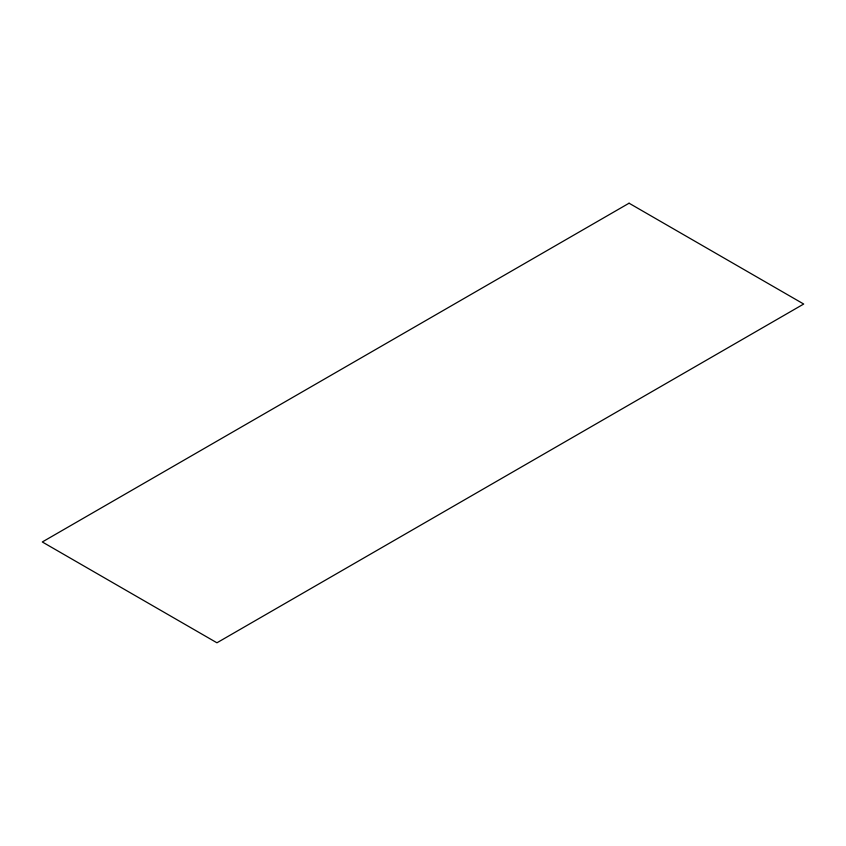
<?xml version="1.0" encoding="UTF-8"?>
<svg xmlns="http://www.w3.org/2000/svg" width="846" height="846" viewBox="0 0 846 846"><rect width="100%" height="100%" fill="white"/><g stroke="black" fill="none" stroke-linecap="round" stroke-linejoin="round"><path stroke-width="1.27" d="M629.064 203.209L42.3 541.969L216.936 642.791L803.7 304.031L629.064 203.209"/></g></svg>
